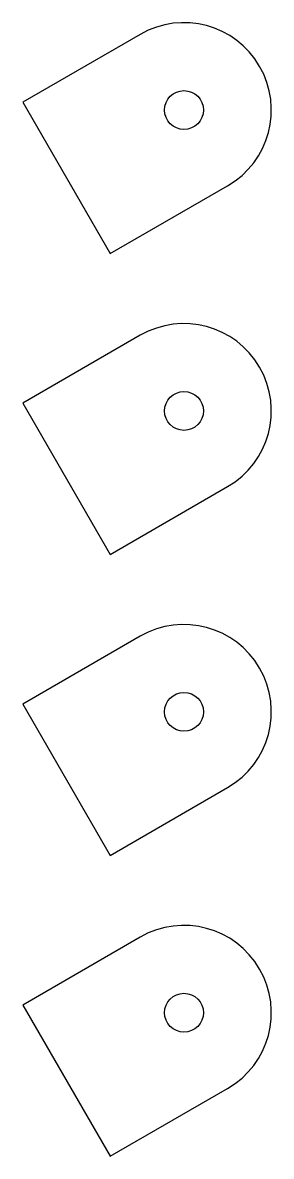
# Model space of a CAD drawing. Header units: metres. Extents: x -501 to -245, y 12 to 1180.
import ezdxf

# ---------------------------------------------------------------- set-up
doc = ezdxf.new("R2010")
doc.units = ezdxf.units.M

msp = doc.modelspace()

# ---------------------------------------------------------------- linework, layer by layer
at = {"layer": 'PARAMETRIX'}
for p, q in [((-379.9067, 1167.9423), (-501.1502, 1097.9423)), ((-501.1502, 1097.9423), (-411.1502, 942.0577)), ((-411.1502, 942.0577), (-289.9067, 1012.0577)), ((-379.9067, 857.9423), (-501.1502, 787.9423)), ((-501.1502, 787.9423), (-411.1502, 632.0577)), ((-411.1502, 632.0577), (-289.9067, 702.0577)), ((-379.9067, 547.9423), (-501.1502, 477.9423)), ((-501.1502, 477.9423), (-411.1502, 322.0577)), ((-411.1502, 322.0577), (-289.9067, 392.0577)), ((-379.9067, 237.9423), (-501.1502, 167.9423)), ((-501.1502, 167.9423), (-411.1502, 12.0577)), ((-411.1502, 12.0577), (-289.9067, 82.0577))]:
    msp.add_line(p, q, dxfattribs=at)
for centre in [(-334.9067, 1090), (-334.9067, 780), (-334.9067, 470), (-334.9067, 160)]:
    msp.add_circle(centre, 20, dxfattribs=at)
for centre in [(-334.9067, 1090), (-334.9067, 780), (-334.9067, 470), (-334.9067, 160)]:
    msp.add_arc(centre, 90, 300, 120, dxfattribs=at)

doc.saveas('drawing.dxf')
